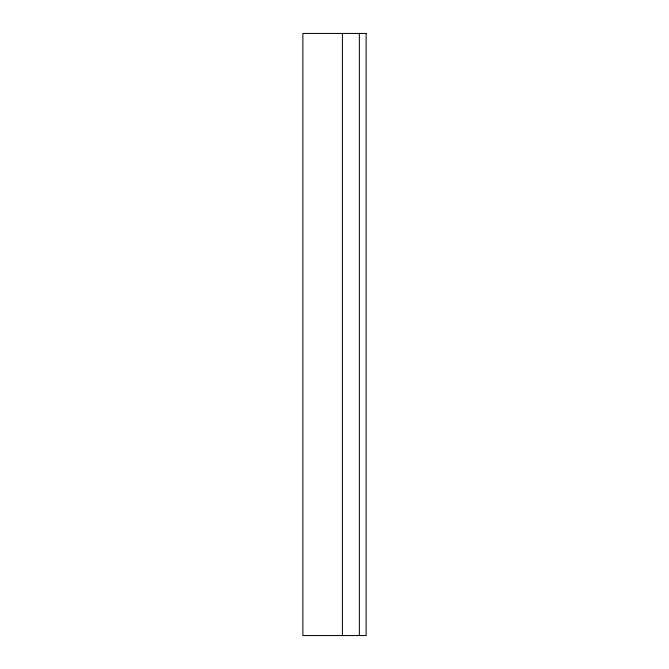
<?xml version="1.0" encoding="UTF-8"?>
<svg xmlns="http://www.w3.org/2000/svg" width="669" height="669" viewBox="0 0 669 669"><rect width="100%" height="100%" fill="white"/><g stroke="black" fill="none" stroke-linecap="round" stroke-linejoin="round"><path stroke-width="1" d="M359.353 33.45L359.353 635.55M342.411 33.45L342.411 635.55M366.127 33.45L302.873 33.45L302.873 635.55L366.127 635.55L366.127 33.45"/></g></svg>
